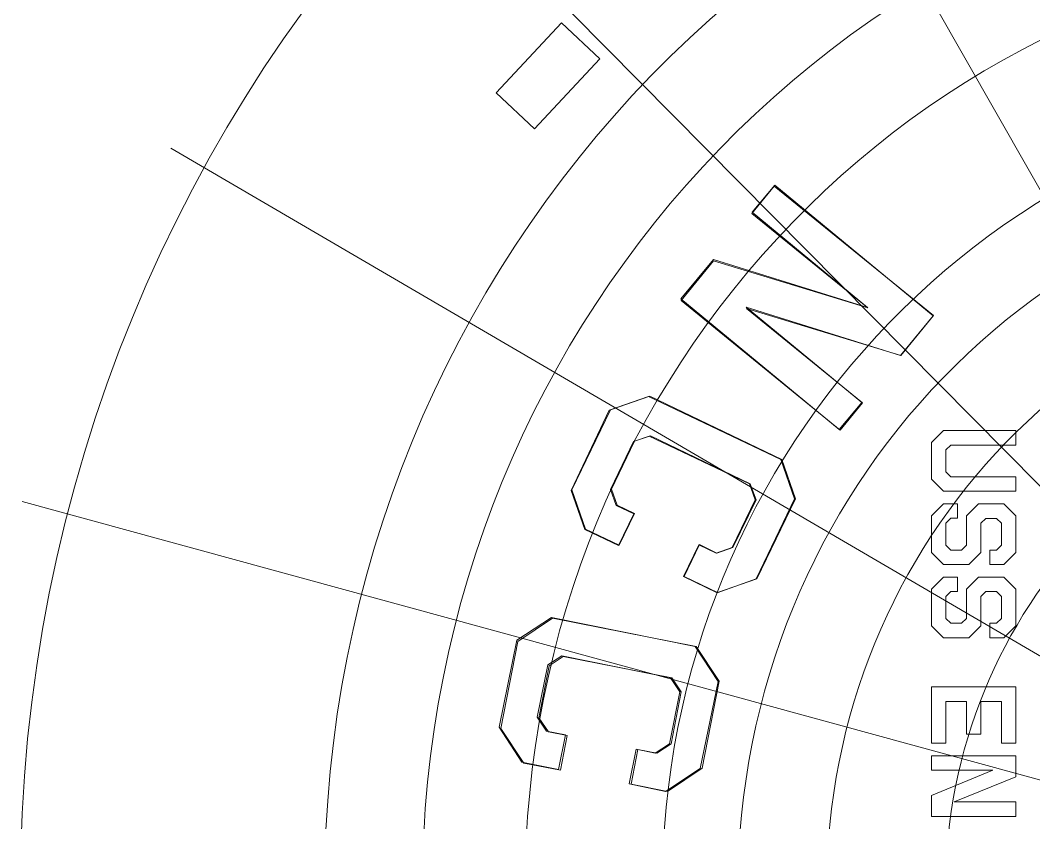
# Model space of a CAD drawing. Header units: millimetres. Extents: x -150 to 147, y -95 to 100.
# Drawn here: x -146.05 to -102.7, y 38.36 to 72.7 of the extents above; entities that cross this region are included whole.
import ezdxf

# ---------------------------------------------------------------- set-up
doc = ezdxf.new("R2010")
doc.units = ezdxf.units.MM
doc.header["$MEASUREMENT"] = 0
for name, color, linetype in [('cut', 7, 'Continuous'), ('cut light', 7, 'Continuous'), ('engrave', 7, 'Continuous')]:
    doc.layers.add(name, color=color, linetype=linetype)

msp = doc.modelspace()

# ---------------------------------------------------------------- linework, layer by layer
at = {"layer": 'cut', "lineweight": 0}
for major_axis, ratio in [((0, 44.8255), 0.9704298), ((0, 30.9619), 0.9689328)]:
    msp.add_ellipse((-85.3498, 35.5221), major_axis=major_axis, ratio=ratio, dxfattribs=at)
msp.add_open_spline([(-85.0188, 98.3721), (-56.4983, 98.3721), (-32.5493, 78.2244), (-25.8546, 50.9966), (-25.8546, 50.9966), (-25.8546, 50.9966), (-25.8546, 51.0068), (-25.8546, 51.0068), (-25.8546, 51.0068), (-25.8546, 51.0068), (-21.6503, 48.5068), (-21.6503, 48.5068), (-21.6503, 48.5068), (-21.6503, 48.5068), (-21.6503, 22.4442), (-21.6503, 22.4442), (-21.6503, 22.4442), (-21.6503, 22.4442), (-25.8776, 19.9442), (-25.8776, 19.9442), (-25.8776, 19.9442), (-25.8776, 19.9442), (-25.8776, 19.9502), (-25.8776, 19.9502), (-25.8776, 19.9502), (-32.6051, -7.2285), (-56.532, -27.3281), (-85.0188, -27.3281), (-85.0188, -27.3281), (-118.7251, -27.3281), (-146.0494, 0.8109), (-146.0494, 35.5219), (-146.0494, 35.5219), (-146.0494, 70.2331), (-118.7251, 98.3721), (-85.0188, 98.3721)], degree=3, knots=[0, 0, 0, 0, 0.1, 0.1, 0.1, 0.1, 0.2, 0.2, 0.2, 0.2, 0.3, 0.3, 0.3, 0.3, 0.4, 0.4, 0.4, 0.4, 0.5, 0.5, 0.5, 0.5, 0.6, 0.6, 0.6, 0.6, 0.7, 0.7, 0.7, 0.7, 0.8, 0.8, 0.8, 0.8, 1, 1, 1, 1], dxfattribs=at)
at = {"layer": 'cut light', "color": 5, "lineweight": 0}
for points in [[(-85.3497, 35.522), (-85.3497, 35.522), (-116.4882, 90.1172), (-116.4882, 90.1172)], [(-85.3497, 35.522), (-85.3497, 35.522), (-129.5575, 80.1977), (-129.5575, 80.1977)], [(-85.3497, 35.522), (-85.3497, 35.522), (-139.6141, 67.2336), (-139.6141, 67.2336)], [(-85.3497, 35.522), (-85.3497, 35.522), (-145.9727, 52.1084), (-145.9727, 52.1084)]]:
    msp.add_open_spline(points, degree=3, dxfattribs=at)
for points, knots in [([(-85.3498, -13.6948), (-59.0127, -13.6948), (-37.6621, 8.3403), (-37.6621, 35.522), (-37.6621, 35.522), (-37.6621, 62.7038), (-59.0127, 84.7388), (-85.3498, 84.7388), (-85.3498, 84.7388), (-111.687, 84.7388), (-133.0375, 62.7038), (-133.0375, 35.522), (-133.0375, 35.522), (-133.0375, 8.3403), (-111.687, -13.6948), (-85.3498, -13.6948)], [0, 0, 0, 0, 0.2, 0.2, 0.2, 0.2, 0.4, 0.4, 0.4, 0.4, 0.6, 0.6, 0.6, 0.6, 1, 1, 1, 1]), ([(-85.3498, -4.8429), (-63.7495, -4.8429), (-46.239, 13.2291), (-46.239, 35.522), (-46.239, 35.522), (-46.239, 57.815), (-63.7495, 75.8869), (-85.3498, 75.8869), (-85.3498, 75.8869), (-106.9501, 75.8869), (-124.4606, 57.815), (-124.4606, 35.522), (-124.4606, 35.522), (-124.4606, 13.2291), (-106.9501, -4.8429), (-85.3498, -4.8429)], [0, 0, 0, 0, 0.2, 0.2, 0.2, 0.2, 0.4, 0.4, 0.4, 0.4, 0.6, 0.6, 0.6, 0.6, 1, 1, 1, 1]), ([(-122.8956, 72.5896), (-122.8956, 72.5896), (-125.6988, 69.5962), (-125.6988, 69.5962), (-125.6988, 69.5962), (-125.6988, 69.5962), (-124.0572, 68.059), (-124.0572, 68.059), (-124.0572, 68.059), (-124.0572, 68.059), (-121.254, 71.0524), (-121.254, 71.0524), (-121.254, 71.0524), (-121.254, 71.0524), (-122.8956, 72.5896), (-122.8956, 72.5896)], [0, 0, 0, 0, 0.2, 0.2, 0.2, 0.2, 0.4, 0.4, 0.4, 0.4, 0.6, 0.6, 0.6, 0.6, 1, 1, 1, 1]), ([(-85.3498, 1.2118), (-66.9895, 1.2118), (-52.1056, 16.573), (-52.1056, 35.522), (-52.1056, 35.522), (-52.1056, 54.471), (-66.9895, 69.8322), (-85.3498, 69.8322), (-85.3498, 69.8322), (-103.7101, 69.8322), (-118.594, 54.471), (-118.594, 35.522), (-118.594, 35.522), (-118.594, 16.573), (-103.7101, 1.2118), (-85.3498, 1.2118)], [0, 0, 0, 0, 0.2, 0.2, 0.2, 0.2, 0.4, 0.4, 0.4, 0.4, 0.6, 0.6, 0.6, 0.6, 1, 1, 1, 1]), ([(-113.8003, 65.6048), (-113.8003, 65.6048), (-106.9888, 60.0644), (-106.9888, 60.0644), (-106.9888, 60.0644), (-106.9888, 60.0644), (-108.3818, 58.3534), (-108.3818, 58.3534), (-108.3818, 58.3534), (-108.3818, 58.3534), (-114.9899, 60.3771), (-114.9899, 60.3771), (-114.9899, 60.3771), (-114.9899, 60.3771), (-110.0222, 56.3365), (-110.0222, 56.3365), (-110.0222, 56.3365), (-110.0222, 56.3365), (-110.9739, 55.165), (-110.9739, 55.165), (-110.9739, 55.165), (-110.9739, 55.165), (-117.7854, 60.7055), (-117.7854, 60.7055), (-117.7854, 60.7055), (-117.7854, 60.7055), (-116.4003, 62.4064), (-116.4003, 62.4064), (-116.4003, 62.4064), (-116.4003, 62.4064), (-109.7943, 60.4006), (-109.7943, 60.4006), (-109.7943, 60.4006), (-109.7943, 60.4006), (-114.7541, 64.4332), (-114.7541, 64.4332), (-114.7541, 64.4332), (-114.7541, 64.4332), (-113.8003, 65.6048), (-113.8003, 65.6048)], [0, 0, 0, 0, 0.0909091, 0.0909091, 0.0909091, 0.0909091, 0.1818182, 0.1818182, 0.1818182, 0.1818182, 0.2727273, 0.2727273, 0.2727273, 0.2727273, 0.3636364, 0.3636364, 0.3636364, 0.3636364, 0.4545455, 0.4545455, 0.4545455, 0.4545455, 0.5454545, 0.5454545, 0.5454545, 0.5454545, 0.6363636, 0.6363636, 0.6363636, 0.6363636, 0.7272727, 0.7272727, 0.7272727, 0.7272727, 0.8181818, 0.8181818, 0.8181818, 0.8181818, 1, 1, 1, 1]), ([(-85.3498, 8.4776), (-70.8776, 8.4776), (-59.1456, 20.5857), (-59.1456, 35.522), (-59.1456, 35.522), (-59.1456, 50.4583), (-70.8776, 62.5664), (-85.3498, 62.5664), (-85.3498, 62.5664), (-99.822, 62.5664), (-111.554, 50.4583), (-111.554, 35.522), (-111.554, 35.522), (-111.554, 20.5857), (-99.822, 8.4776), (-85.3498, 8.4776)], [0, 0, 0, 0, 0.2, 0.2, 0.2, 0.2, 0.4, 0.4, 0.4, 0.4, 0.6, 0.6, 0.6, 0.6, 1, 1, 1, 1]), ([(-85.3498, 13.725), (-73.6856, 13.725), (-64.2299, 23.4839), (-64.2299, 35.522), (-64.2299, 35.522), (-64.2299, 47.5602), (-73.6856, 57.319), (-85.3498, 57.319), (-85.3498, 57.319), (-97.0139, 57.319), (-106.4696, 47.5602), (-106.4696, 35.522), (-106.4696, 35.522), (-106.4696, 23.4839), (-97.0139, 13.725), (-85.3498, 13.725)], [0, 0, 0, 0, 0.2, 0.2, 0.2, 0.2, 0.4, 0.4, 0.4, 0.4, 0.6, 0.6, 0.6, 0.6, 1, 1, 1, 1]), ([(-119.1758, 56.6081), (-119.1758, 56.6081), (-120.8542, 56.0142), (-120.8542, 56.0142), (-120.8542, 56.0142), (-120.8542, 56.0142), (-122.4908, 52.5858), (-122.4908, 52.5858), (-122.4908, 52.5858), (-122.4908, 52.5858), (-121.897, 50.9075), (-121.897, 50.9075), (-121.897, 50.9075), (-121.897, 50.9075), (-120.4603, 50.2227), (-120.4603, 50.2227), (-120.4603, 50.2227), (-120.4603, 50.2227), (-119.8092, 51.5853), (-119.8092, 51.5853), (-119.8092, 51.5853), (-119.8092, 51.5853), (-120.5546, 51.9415), (-120.5546, 51.9415), (-120.5546, 51.9415), (-120.5546, 51.9415), (-120.7997, 52.622), (-120.7997, 52.622), (-120.7997, 52.622), (-120.7997, 52.622), (-119.8182, 54.6778), (-119.8182, 54.6778), (-119.8182, 54.6778), (-119.8182, 54.6778), (-119.1416, 54.913), (-119.1416, 54.913), (-119.1416, 54.913), (-119.1416, 54.913), (-114.8617, 52.8686), (-114.8617, 52.8686), (-114.8617, 52.8686), (-114.8617, 52.8686), (-114.6165, 52.1882), (-114.6165, 52.1882), (-114.6165, 52.1882), (-114.6165, 52.1882), (-115.5961, 50.1383), (-115.5961, 50.1383), (-115.5961, 50.1383), (-115.5961, 50.1383), (-116.2806, 49.8991), (-116.2806, 49.8991), (-116.2806, 49.8991), (-116.2806, 49.8991), (-117.03, 50.2573), (-117.03, 50.2573), (-117.03, 50.2573), (-117.03, 50.2573), (-117.6811, 48.8948), (-117.6811, 48.8948), (-117.6811, 48.8948), (-117.6811, 48.8948), (-116.2444, 48.208), (-116.2444, 48.208), (-116.2444, 48.208), (-116.2444, 48.208), (-114.5661, 48.802), (-114.5661, 48.802), (-114.5661, 48.802), (-114.5661, 48.802), (-112.9274, 52.2303), (-112.9274, 52.2303), (-112.9274, 52.2303), (-112.9274, 52.2303), (-113.5214, 53.9087), (-113.5214, 53.9087), (-113.5214, 53.9087), (-113.5214, 53.9087), (-119.1758, 56.6081), (-119.1758, 56.6081)], [0, 0, 0, 0, 0.047619, 0.047619, 0.047619, 0.047619, 0.0952381, 0.0952381, 0.0952381, 0.0952381, 0.1428571, 0.1428571, 0.1428571, 0.1428571, 0.1904762, 0.1904762, 0.1904762, 0.1904762, 0.2380952, 0.2380952, 0.2380952, 0.2380952, 0.2857143, 0.2857143, 0.2857143, 0.2857143, 0.3333333, 0.3333333, 0.3333333, 0.3333333, 0.3809524, 0.3809524, 0.3809524, 0.3809524, 0.4285714, 0.4285714, 0.4285714, 0.4285714, 0.4761905, 0.4761905, 0.4761905, 0.4761905, 0.5238095, 0.5238095, 0.5238095, 0.5238095, 0.5714286, 0.5714286, 0.5714286, 0.5714286, 0.6190476, 0.6190476, 0.6190476, 0.6190476, 0.6666667, 0.6666667, 0.6666667, 0.6666667, 0.7142857, 0.7142857, 0.7142857, 0.7142857, 0.7619048, 0.7619048, 0.7619048, 0.7619048, 0.8095238, 0.8095238, 0.8095238, 0.8095238, 0.8571429, 0.8571429, 0.8571429, 0.8571429, 0.9047619, 0.9047619, 0.9047619, 0.9047619, 1, 1, 1, 1]), ([(-106.5578, 55.1505), (-106.5578, 55.1505), (-107.0764, 54.6319), (-107.0764, 54.6319), (-107.0764, 54.6319), (-107.0764, 54.6319), (-107.0764, 53.0671), (-107.0764, 53.0671), (-107.0764, 53.0671), (-107.0764, 53.0671), (-106.5578, 52.5486), (-106.5578, 52.5486), (-106.5578, 52.5486), (-106.5578, 52.5486), (-103.4587, 52.5486), (-103.4587, 52.5486), (-103.4587, 52.5486), (-103.4587, 52.5486), (-103.4587, 53.1708), (-103.4587, 53.1708), (-103.4587, 53.1708), (-103.4587, 53.1708), (-106.2417, 53.1684), (-106.2417, 53.1684), (-106.2417, 53.1684), (-106.2417, 53.1684), (-106.4541, 53.3799), (-106.4541, 53.3799), (-106.4541, 53.3799), (-106.4541, 53.3799), (-106.4541, 54.3183), (-106.4541, 54.3183), (-106.4541, 54.3183), (-106.4541, 54.3183), (-106.2442, 54.5257), (-106.2442, 54.5257), (-106.2442, 54.5257), (-106.2442, 54.5257), (-103.4587, 54.5257), (-103.4587, 54.5257), (-103.4587, 54.5257), (-103.4587, 54.5257), (-103.4587, 55.1505), (-103.4587, 55.1505), (-103.4587, 55.1505), (-103.4587, 55.1505), (-106.5578, 55.1505), (-106.5578, 55.1505)], [0, 0, 0, 0, 0.0769231, 0.0769231, 0.0769231, 0.0769231, 0.1538462, 0.1538462, 0.1538462, 0.1538462, 0.2307692, 0.2307692, 0.2307692, 0.2307692, 0.3076923, 0.3076923, 0.3076923, 0.3076923, 0.3846154, 0.3846154, 0.3846154, 0.3846154, 0.4615385, 0.4615385, 0.4615385, 0.4615385, 0.5384615, 0.5384615, 0.5384615, 0.5384615, 0.6153846, 0.6153846, 0.6153846, 0.6153846, 0.6923077, 0.6923077, 0.6923077, 0.6923077, 0.7692308, 0.7692308, 0.7692308, 0.7692308, 0.8461538, 0.8461538, 0.8461538, 0.8461538, 1, 1, 1, 1]), ([(-106.5578, 52.0152), (-106.5578, 52.0152), (-107.0764, 51.4966), (-107.0764, 51.4966), (-107.0764, 51.4966), (-107.0764, 51.4966), (-107.0764, 49.9318), (-107.0764, 49.9318), (-107.0764, 49.9318), (-107.0764, 49.9318), (-106.5578, 49.4133), (-106.5578, 49.4133), (-106.5578, 49.4133), (-106.5578, 49.4133), (-105.4754, 49.4133), (-105.4754, 49.4133), (-105.4754, 49.4133), (-105.4754, 49.4133), (-104.9568, 49.9318), (-104.9568, 49.9318), (-104.9568, 49.9318), (-104.9568, 49.9318), (-104.9568, 51.183), (-104.9568, 51.183), (-104.9568, 51.183), (-104.9568, 51.183), (-104.7469, 51.3904), (-104.7469, 51.3904), (-104.7469, 51.3904), (-104.7469, 51.3904), (-104.2909, 51.3904), (-104.2909, 51.3904), (-104.2909, 51.3904), (-104.2909, 51.3904), (-104.0785, 51.1805), (-104.0785, 51.1805), (-104.0785, 51.1805), (-104.0785, 51.1805), (-104.0785, 50.2446), (-104.0785, 50.2446), (-104.0785, 50.2446), (-104.0785, 50.2446), (-104.2909, 50.0355), (-104.2909, 50.0355), (-104.2909, 50.0355), (-104.2909, 50.0355), (-104.5807, 50.0355), (-104.5807, 50.0355), (-104.5807, 50.0355), (-104.5807, 50.0355), (-104.5807, 49.4133), (-104.5807, 49.4133), (-104.5807, 49.4133), (-104.5807, 49.4133), (-103.9773, 49.4133), (-103.9773, 49.4133), (-103.9773, 49.4133), (-103.9773, 49.4133), (-103.4587, 49.9318), (-103.4587, 49.9318), (-103.4587, 49.9318), (-103.4587, 49.9318), (-103.4587, 51.4966), (-103.4587, 51.4966), (-103.4587, 51.4966), (-103.4587, 51.4966), (-103.9773, 52.0152), (-103.9773, 52.0152), (-103.9773, 52.0152), (-103.9773, 52.0152), (-105.0605, 52.0152), (-105.0605, 52.0152), (-105.0605, 52.0152), (-105.0605, 52.0152), (-105.5791, 51.4966), (-105.5791, 51.4966), (-105.5791, 51.4966), (-105.5791, 51.4966), (-105.5791, 50.2422), (-105.5791, 50.2422), (-105.5791, 50.2422), (-105.5791, 50.2422), (-105.7907, 50.0331), (-105.7907, 50.0331), (-105.7907, 50.0331), (-105.7907, 50.0331), (-106.2417, 50.0331), (-106.2417, 50.0331), (-106.2417, 50.0331), (-106.2417, 50.0331), (-106.4541, 50.2446), (-106.4541, 50.2446), (-106.4541, 50.2446), (-106.4541, 50.2446), (-106.4541, 51.183), (-106.4541, 51.183), (-106.4541, 51.183), (-106.4541, 51.183), (-106.2442, 51.3929), (-106.2442, 51.3929), (-106.2442, 51.3929), (-106.2442, 51.3929), (-105.9553, 51.3929), (-105.9553, 51.3929), (-105.9553, 51.3929), (-105.9553, 51.3929), (-105.9553, 52.0152), (-105.9553, 52.0152), (-105.9553, 52.0152), (-105.9553, 52.0152), (-106.5578, 52.0152), (-106.5578, 52.0152)], [0, 0, 0, 0, 0.0344828, 0.0344828, 0.0344828, 0.0344828, 0.0689655, 0.0689655, 0.0689655, 0.0689655, 0.1034483, 0.1034483, 0.1034483, 0.1034483, 0.137931, 0.137931, 0.137931, 0.137931, 0.1724138, 0.1724138, 0.1724138, 0.1724138, 0.2068966, 0.2068966, 0.2068966, 0.2068966, 0.2413793, 0.2413793, 0.2413793, 0.2413793, 0.2758621, 0.2758621, 0.2758621, 0.2758621, 0.3103448, 0.3103448, 0.3103448, 0.3103448, 0.3448276, 0.3448276, 0.3448276, 0.3448276, 0.3793103, 0.3793103, 0.3793103, 0.3793103, 0.4137931, 0.4137931, 0.4137931, 0.4137931, 0.4482759, 0.4482759, 0.4482759, 0.4482759, 0.4827586, 0.4827586, 0.4827586, 0.4827586, 0.5172414, 0.5172414, 0.5172414, 0.5172414, 0.5517241, 0.5517241, 0.5517241, 0.5517241, 0.5862069, 0.5862069, 0.5862069, 0.5862069, 0.6206897, 0.6206897, 0.6206897, 0.6206897, 0.6551724, 0.6551724, 0.6551724, 0.6551724, 0.6896552, 0.6896552, 0.6896552, 0.6896552, 0.7241379, 0.7241379, 0.7241379, 0.7241379, 0.7586207, 0.7586207, 0.7586207, 0.7586207, 0.7931034, 0.7931034, 0.7931034, 0.7931034, 0.8275862, 0.8275862, 0.8275862, 0.8275862, 0.862069, 0.862069, 0.862069, 0.862069, 0.8965517, 0.8965517, 0.8965517, 0.8965517, 0.9310345, 0.9310345, 0.9310345, 0.9310345, 1, 1, 1, 1]), ([(-106.5578, 48.8799), (-106.5578, 48.8799), (-107.0764, 48.3613), (-107.0764, 48.3613), (-107.0764, 48.3613), (-107.0764, 48.3613), (-107.0764, 46.7965), (-107.0764, 46.7965), (-107.0764, 46.7965), (-107.0764, 46.7965), (-106.5578, 46.278), (-106.5578, 46.278), (-106.5578, 46.278), (-106.5578, 46.278), (-105.4754, 46.278), (-105.4754, 46.278), (-105.4754, 46.278), (-105.4754, 46.278), (-104.9568, 46.7965), (-104.9568, 46.7965), (-104.9568, 46.7965), (-104.9568, 46.7965), (-104.9568, 48.0477), (-104.9568, 48.0477), (-104.9568, 48.0477), (-104.9568, 48.0477), (-104.7469, 48.2551), (-104.7469, 48.2551), (-104.7469, 48.2551), (-104.7469, 48.2551), (-104.2909, 48.2551), (-104.2909, 48.2551), (-104.2909, 48.2551), (-104.2909, 48.2551), (-104.0785, 48.0452), (-104.0785, 48.0452), (-104.0785, 48.0452), (-104.0785, 48.0452), (-104.0785, 47.1093), (-104.0785, 47.1093), (-104.0785, 47.1093), (-104.0785, 47.1093), (-104.2909, 46.9002), (-104.2909, 46.9002), (-104.2909, 46.9002), (-104.2909, 46.9002), (-104.5807, 46.9002), (-104.5807, 46.9002), (-104.5807, 46.9002), (-104.5807, 46.9002), (-104.5807, 46.278), (-104.5807, 46.278), (-104.5807, 46.278), (-104.5807, 46.278), (-103.9773, 46.278), (-103.9773, 46.278), (-103.9773, 46.278), (-103.9773, 46.278), (-103.4587, 46.7965), (-103.4587, 46.7965), (-103.4587, 46.7965), (-103.4587, 46.7965), (-103.4587, 48.3613), (-103.4587, 48.3613), (-103.4587, 48.3613), (-103.4587, 48.3613), (-103.9773, 48.8799), (-103.9773, 48.8799), (-103.9773, 48.8799), (-103.9773, 48.8799), (-105.0605, 48.8799), (-105.0605, 48.8799), (-105.0605, 48.8799), (-105.0605, 48.8799), (-105.5791, 48.3613), (-105.5791, 48.3613), (-105.5791, 48.3613), (-105.5791, 48.3613), (-105.5791, 47.1069), (-105.5791, 47.1069), (-105.5791, 47.1069), (-105.5791, 47.1069), (-105.7907, 46.8978), (-105.7907, 46.8978), (-105.7907, 46.8978), (-105.7907, 46.8978), (-106.2417, 46.8978), (-106.2417, 46.8978), (-106.2417, 46.8978), (-106.2417, 46.8978), (-106.4541, 47.1093), (-106.4541, 47.1093), (-106.4541, 47.1093), (-106.4541, 47.1093), (-106.4541, 48.0477), (-106.4541, 48.0477), (-106.4541, 48.0477), (-106.4541, 48.0477), (-106.2442, 48.2576), (-106.2442, 48.2576), (-106.2442, 48.2576), (-106.2442, 48.2576), (-105.9553, 48.2576), (-105.9553, 48.2576), (-105.9553, 48.2576), (-105.9553, 48.2576), (-105.9553, 48.8799), (-105.9553, 48.8799), (-105.9553, 48.8799), (-105.9553, 48.8799), (-106.5578, 48.8799), (-106.5578, 48.8799)], [0, 0, 0, 0, 0.0344828, 0.0344828, 0.0344828, 0.0344828, 0.0689655, 0.0689655, 0.0689655, 0.0689655, 0.1034483, 0.1034483, 0.1034483, 0.1034483, 0.137931, 0.137931, 0.137931, 0.137931, 0.1724138, 0.1724138, 0.1724138, 0.1724138, 0.2068966, 0.2068966, 0.2068966, 0.2068966, 0.2413793, 0.2413793, 0.2413793, 0.2413793, 0.2758621, 0.2758621, 0.2758621, 0.2758621, 0.3103448, 0.3103448, 0.3103448, 0.3103448, 0.3448276, 0.3448276, 0.3448276, 0.3448276, 0.3793103, 0.3793103, 0.3793103, 0.3793103, 0.4137931, 0.4137931, 0.4137931, 0.4137931, 0.4482759, 0.4482759, 0.4482759, 0.4482759, 0.4827586, 0.4827586, 0.4827586, 0.4827586, 0.5172414, 0.5172414, 0.5172414, 0.5172414, 0.5517241, 0.5517241, 0.5517241, 0.5517241, 0.5862069, 0.5862069, 0.5862069, 0.5862069, 0.6206897, 0.6206897, 0.6206897, 0.6206897, 0.6551724, 0.6551724, 0.6551724, 0.6551724, 0.6896552, 0.6896552, 0.6896552, 0.6896552, 0.7241379, 0.7241379, 0.7241379, 0.7241379, 0.7586207, 0.7586207, 0.7586207, 0.7586207, 0.7931034, 0.7931034, 0.7931034, 0.7931034, 0.8275862, 0.8275862, 0.8275862, 0.8275862, 0.862069, 0.862069, 0.862069, 0.862069, 0.8965517, 0.8965517, 0.8965517, 0.8965517, 0.9310345, 0.9310345, 0.9310345, 0.9310345, 1, 1, 1, 1]), ([(-123.2857, 47.1145), (-123.2857, 47.1145), (-124.7631, 46.1229), (-124.7631, 46.1229), (-124.7631, 46.1229), (-124.7631, 46.1229), (-125.4966, 42.3966), (-125.4966, 42.3966), (-125.4966, 42.3966), (-125.4966, 42.3966), (-124.505, 40.9172), (-124.505, 40.9172), (-124.505, 40.9172), (-124.505, 40.9172), (-122.9432, 40.6101), (-122.9432, 40.6101), (-122.9432, 40.6101), (-122.9432, 40.6101), (-122.6514, 42.0918), (-122.6514, 42.0918), (-122.6514, 42.0918), (-122.6514, 42.0918), (-123.4603, 42.2511), (-123.4603, 42.2511), (-123.4603, 42.2511), (-123.4603, 42.2511), (-123.8689, 42.8496), (-123.8689, 42.8496), (-123.8689, 42.8496), (-123.8689, 42.8496), (-123.4293, 45.0842), (-123.4293, 45.0842), (-123.4293, 45.0842), (-123.4293, 45.0842), (-122.8307, 45.4809), (-122.8307, 45.4809), (-122.8307, 45.4809), (-122.8307, 45.4809), (-118.1793, 44.5649), (-118.1793, 44.5649), (-118.1793, 44.5649), (-118.1793, 44.5649), (-117.7726, 43.9645), (-117.7726, 43.9645), (-117.7726, 43.9645), (-117.7726, 43.9645), (-118.2105, 41.7359), (-118.2105, 41.7359), (-118.2105, 41.7359), (-118.2105, 41.7359), (-118.8149, 41.3371), (-118.8149, 41.3371), (-118.8149, 41.3371), (-118.8149, 41.3371), (-119.6299, 41.4965), (-119.6299, 41.4965), (-119.6299, 41.4965), (-119.6299, 41.4965), (-119.9217, 40.0148), (-119.9217, 40.0148), (-119.9217, 40.0148), (-119.9217, 40.0148), (-118.3599, 39.7075), (-118.3599, 39.7075), (-118.3599, 39.7075), (-118.3599, 39.7075), (-116.8826, 40.6991), (-116.8826, 40.6991), (-116.8826, 40.6991), (-116.8826, 40.6991), (-116.1491, 44.4274), (-116.1491, 44.4274), (-116.1491, 44.4274), (-116.1491, 44.4274), (-117.1406, 45.9047), (-117.1406, 45.9047), (-117.1406, 45.9047), (-117.1406, 45.9047), (-123.2857, 47.1145), (-123.2857, 47.1145)], [0, 0, 0, 0, 0.047619, 0.047619, 0.047619, 0.047619, 0.0952381, 0.0952381, 0.0952381, 0.0952381, 0.1428571, 0.1428571, 0.1428571, 0.1428571, 0.1904762, 0.1904762, 0.1904762, 0.1904762, 0.2380952, 0.2380952, 0.2380952, 0.2380952, 0.2857143, 0.2857143, 0.2857143, 0.2857143, 0.3333333, 0.3333333, 0.3333333, 0.3333333, 0.3809524, 0.3809524, 0.3809524, 0.3809524, 0.4285714, 0.4285714, 0.4285714, 0.4285714, 0.4761905, 0.4761905, 0.4761905, 0.4761905, 0.5238095, 0.5238095, 0.5238095, 0.5238095, 0.5714286, 0.5714286, 0.5714286, 0.5714286, 0.6190476, 0.6190476, 0.6190476, 0.6190476, 0.6666667, 0.6666667, 0.6666667, 0.6666667, 0.7142857, 0.7142857, 0.7142857, 0.7142857, 0.7619048, 0.7619048, 0.7619048, 0.7619048, 0.8095238, 0.8095238, 0.8095238, 0.8095238, 0.8571429, 0.8571429, 0.8571429, 0.8571429, 0.9047619, 0.9047619, 0.9047619, 0.9047619, 1, 1, 1, 1]), ([(-103.4587, 44.1774), (-103.4587, 44.1774), (-103.4587, 41.7681), (-103.4587, 41.7681), (-103.4587, 41.7681), (-103.4587, 41.7681), (-104.081, 41.7681), (-104.081, 41.7681), (-104.081, 41.7681), (-104.081, 41.7681), (-104.081, 43.5551), (-104.081, 43.5551), (-104.081, 43.5551), (-104.081, 43.5551), (-104.9568, 43.5551), (-104.9568, 43.5551), (-104.9568, 43.5551), (-104.9568, 43.5551), (-104.9568, 42.1615), (-104.9568, 42.1615), (-104.9568, 42.1615), (-104.9568, 42.1615), (-105.5791, 42.1615), (-105.5791, 42.1615), (-105.5791, 42.1615), (-105.5791, 42.1615), (-105.5791, 43.5551), (-105.5791, 43.5551), (-105.5791, 43.5551), (-105.5791, 43.5551), (-106.4541, 43.5551), (-106.4541, 43.5551), (-106.4541, 43.5551), (-106.4541, 43.5551), (-106.4541, 41.7681), (-106.4541, 41.7681), (-106.4541, 41.7681), (-106.4541, 41.7681), (-107.0764, 41.7681), (-107.0764, 41.7681), (-107.0764, 41.7681), (-107.0764, 41.7681), (-107.0764, 44.1774), (-107.0764, 44.1774), (-107.0764, 44.1774), (-107.0764, 44.1774), (-103.4587, 44.1774), (-103.4587, 44.1774)], [0, 0, 0, 0, 0.0769231, 0.0769231, 0.0769231, 0.0769231, 0.1538462, 0.1538462, 0.1538462, 0.1538462, 0.2307692, 0.2307692, 0.2307692, 0.2307692, 0.3076923, 0.3076923, 0.3076923, 0.3076923, 0.3846154, 0.3846154, 0.3846154, 0.3846154, 0.4615385, 0.4615385, 0.4615385, 0.4615385, 0.5384615, 0.5384615, 0.5384615, 0.5384615, 0.6153846, 0.6153846, 0.6153846, 0.6153846, 0.6923077, 0.6923077, 0.6923077, 0.6923077, 0.7692308, 0.7692308, 0.7692308, 0.7692308, 0.8461538, 0.8461538, 0.8461538, 0.8461538, 1, 1, 1, 1]), ([(-107.0764, 41.2331), (-107.0764, 41.2331), (-103.4587, 41.2331), (-103.4587, 41.2331), (-103.4587, 41.2331), (-103.4587, 41.2331), (-103.4587, 40.3235), (-103.4587, 40.3235), (-103.4587, 40.3235), (-103.4587, 40.3235), (-106.0969, 39.2534), (-106.0969, 39.2534), (-106.0969, 39.2534), (-106.0969, 39.2534), (-103.4587, 39.2534), (-103.4587, 39.2534), (-103.4587, 39.2534), (-103.4587, 39.2534), (-103.4587, 38.6312), (-103.4587, 38.6312), (-103.4587, 38.6312), (-103.4587, 38.6312), (-107.0764, 38.6312), (-107.0764, 38.6312), (-107.0764, 38.6312), (-107.0764, 38.6312), (-107.0764, 39.535), (-107.0764, 39.535), (-107.0764, 39.535), (-107.0764, 39.535), (-104.4432, 40.6108), (-104.4432, 40.6108), (-104.4432, 40.6108), (-104.4432, 40.6108), (-107.0764, 40.6108), (-107.0764, 40.6108), (-107.0764, 40.6108), (-107.0764, 40.6108), (-107.0764, 41.2331), (-107.0764, 41.2331)], [0, 0, 0, 0, 0.0909091, 0.0909091, 0.0909091, 0.0909091, 0.1818182, 0.1818182, 0.1818182, 0.1818182, 0.2727273, 0.2727273, 0.2727273, 0.2727273, 0.3636364, 0.3636364, 0.3636364, 0.3636364, 0.4545455, 0.4545455, 0.4545455, 0.4545455, 0.5454545, 0.5454545, 0.5454545, 0.5454545, 0.6363636, 0.6363636, 0.6363636, 0.6363636, 0.7272727, 0.7272727, 0.7272727, 0.7272727, 0.8181818, 0.8181818, 0.8181818, 0.8181818, 1, 1, 1, 1])]:
    msp.add_open_spline(points, degree=3, knots=knots, dxfattribs=at)
at = {"layer": 'engrave', "color": 1, "lineweight": 0}
for points, knots in [([(-113.7752, 65.6515), (-113.7752, 65.6515), (-106.9977, 60.0607), (-106.9977, 60.0607), (-106.9977, 60.0607), (-106.9977, 60.0607), (-108.4034, 58.3567), (-108.4034, 58.3567), (-108.4034, 58.3567), (-108.4034, 58.3567), (-114.9995, 60.4289), (-114.9995, 60.4289), (-114.9995, 60.4289), (-114.9995, 60.4289), (-110.0571, 56.3519), (-110.0571, 56.3519), (-110.0571, 56.3519), (-110.0571, 56.3519), (-111.0187, 55.1862), (-111.0187, 55.1862), (-111.0187, 55.1862), (-111.0187, 55.1862), (-117.7962, 60.777), (-117.7962, 60.777), (-117.7962, 60.777), (-117.7962, 60.777), (-116.3995, 62.4701), (-116.3995, 62.4701), (-116.3995, 62.4701), (-116.3995, 62.4701), (-109.8038, 60.4163), (-109.8038, 60.4163), (-109.8038, 60.4163), (-109.8038, 60.4163), (-114.7369, 64.4857), (-114.7369, 64.4857), (-114.7369, 64.4857), (-114.7369, 64.4857), (-113.7752, 65.6515), (-113.7752, 65.6515)], [0, 0, 0, 0, 0.0909091, 0.0909091, 0.0909091, 0.0909091, 0.1818182, 0.1818182, 0.1818182, 0.1818182, 0.2727273, 0.2727273, 0.2727273, 0.2727273, 0.3636364, 0.3636364, 0.3636364, 0.3636364, 0.4545455, 0.4545455, 0.4545455, 0.4545455, 0.5454545, 0.5454545, 0.5454545, 0.5454545, 0.6363636, 0.6363636, 0.6363636, 0.6363636, 0.7272727, 0.7272727, 0.7272727, 0.7272727, 0.8181818, 0.8181818, 0.8181818, 0.8181818, 1, 1, 1, 1]), ([(-119.1217, 56.6248), (-119.1217, 56.6248), (-120.8029, 56.0368), (-120.8029, 56.0368), (-120.8029, 56.0368), (-120.8029, 56.0368), (-122.4522, 52.6132), (-122.4522, 52.6132), (-122.4522, 52.6132), (-122.4522, 52.6132), (-121.8642, 50.932), (-121.8642, 50.932), (-121.8642, 50.932), (-121.8642, 50.932), (-120.4288, 50.2404), (-120.4288, 50.2404), (-120.4288, 50.2404), (-120.4288, 50.2404), (-119.7729, 51.6019), (-119.7729, 51.6019), (-119.7729, 51.6019), (-119.7729, 51.6019), (-120.5167, 51.9602), (-120.5167, 51.9602), (-120.5167, 51.9602), (-120.5167, 51.9602), (-120.761, 52.6416), (-120.761, 52.6416), (-120.761, 52.6416), (-120.761, 52.6416), (-119.7719, 54.6946), (-119.7719, 54.6946), (-119.7719, 54.6946), (-119.7719, 54.6946), (-119.094, 54.9273), (-119.094, 54.9273), (-119.094, 54.9273), (-119.094, 54.9273), (-114.8204, 52.8684), (-114.8204, 52.8684), (-114.8204, 52.8684), (-114.8204, 52.8684), (-114.5769, 52.1853), (-114.5769, 52.1853), (-114.5769, 52.1853), (-114.5769, 52.1853), (-115.5634, 50.1376), (-115.5634, 50.1376), (-115.5634, 50.1376), (-115.5634, 50.1376), (-116.2485, 49.904), (-116.2485, 49.904), (-116.2485, 49.904), (-116.2485, 49.904), (-116.9977, 50.2649), (-116.9977, 50.2649), (-116.9977, 50.2649), (-116.9977, 50.2649), (-117.6535, 48.9035), (-117.6535, 48.9035), (-117.6535, 48.9035), (-117.6535, 48.9035), (-116.2181, 48.212), (-116.2181, 48.212), (-116.2181, 48.212), (-116.2181, 48.212), (-114.5369, 48.8), (-114.5369, 48.8), (-114.5369, 48.8), (-114.5369, 48.8), (-112.8876, 52.2236), (-112.8876, 52.2236), (-112.8876, 52.2236), (-112.8876, 52.2236), (-113.4756, 53.9048), (-113.4756, 53.9048), (-113.4756, 53.9048), (-113.4756, 53.9048), (-119.1217, 56.6248), (-119.1217, 56.6248)], [0, 0, 0, 0, 0.047619, 0.047619, 0.047619, 0.047619, 0.0952381, 0.0952381, 0.0952381, 0.0952381, 0.1428571, 0.1428571, 0.1428571, 0.1428571, 0.1904762, 0.1904762, 0.1904762, 0.1904762, 0.2380952, 0.2380952, 0.2380952, 0.2380952, 0.2857143, 0.2857143, 0.2857143, 0.2857143, 0.3333333, 0.3333333, 0.3333333, 0.3333333, 0.3809524, 0.3809524, 0.3809524, 0.3809524, 0.4285714, 0.4285714, 0.4285714, 0.4285714, 0.4761905, 0.4761905, 0.4761905, 0.4761905, 0.5238095, 0.5238095, 0.5238095, 0.5238095, 0.5714286, 0.5714286, 0.5714286, 0.5714286, 0.6190476, 0.6190476, 0.6190476, 0.6190476, 0.6666667, 0.6666667, 0.6666667, 0.6666667, 0.7142857, 0.7142857, 0.7142857, 0.7142857, 0.7619048, 0.7619048, 0.7619048, 0.7619048, 0.8095238, 0.8095238, 0.8095238, 0.8095238, 0.8571429, 0.8571429, 0.8571429, 0.8571429, 0.9047619, 0.9047619, 0.9047619, 0.9047619, 1, 1, 1, 1]), ([(-106.5578, 55.1505), (-106.5578, 55.1505), (-107.0764, 54.6319), (-107.0764, 54.6319), (-107.0764, 54.6319), (-107.0764, 54.6319), (-107.0764, 53.0671), (-107.0764, 53.0671), (-107.0764, 53.0671), (-107.0764, 53.0671), (-106.5578, 52.5486), (-106.5578, 52.5486), (-106.5578, 52.5486), (-106.5578, 52.5486), (-103.4587, 52.5486), (-103.4587, 52.5486), (-103.4587, 52.5486), (-103.4587, 52.5486), (-103.4587, 53.1708), (-103.4587, 53.1708), (-103.4587, 53.1708), (-103.4587, 53.1708), (-106.2417, 53.1684), (-106.2417, 53.1684), (-106.2417, 53.1684), (-106.2417, 53.1684), (-106.4541, 53.3799), (-106.4541, 53.3799), (-106.4541, 53.3799), (-106.4541, 53.3799), (-106.4541, 54.3183), (-106.4541, 54.3183), (-106.4541, 54.3183), (-106.4541, 54.3183), (-106.2442, 54.5257), (-106.2442, 54.5257), (-106.2442, 54.5257), (-106.2442, 54.5257), (-103.4587, 54.5257), (-103.4587, 54.5257), (-103.4587, 54.5257), (-103.4587, 54.5257), (-103.4587, 55.1505), (-103.4587, 55.1505), (-103.4587, 55.1505), (-103.4587, 55.1505), (-106.5578, 55.1505), (-106.5578, 55.1505)], [0, 0, 0, 0, 0.0769231, 0.0769231, 0.0769231, 0.0769231, 0.1538462, 0.1538462, 0.1538462, 0.1538462, 0.2307692, 0.2307692, 0.2307692, 0.2307692, 0.3076923, 0.3076923, 0.3076923, 0.3076923, 0.3846154, 0.3846154, 0.3846154, 0.3846154, 0.4615385, 0.4615385, 0.4615385, 0.4615385, 0.5384615, 0.5384615, 0.5384615, 0.5384615, 0.6153846, 0.6153846, 0.6153846, 0.6153846, 0.6923077, 0.6923077, 0.6923077, 0.6923077, 0.7692308, 0.7692308, 0.7692308, 0.7692308, 0.8461538, 0.8461538, 0.8461538, 0.8461538, 1, 1, 1, 1]), ([(-106.5578, 52.0152), (-106.5578, 52.0152), (-107.0764, 51.4966), (-107.0764, 51.4966), (-107.0764, 51.4966), (-107.0764, 51.4966), (-107.0764, 49.9318), (-107.0764, 49.9318), (-107.0764, 49.9318), (-107.0764, 49.9318), (-106.5578, 49.4133), (-106.5578, 49.4133), (-106.5578, 49.4133), (-106.5578, 49.4133), (-105.4754, 49.4133), (-105.4754, 49.4133), (-105.4754, 49.4133), (-105.4754, 49.4133), (-104.9568, 49.9318), (-104.9568, 49.9318), (-104.9568, 49.9318), (-104.9568, 49.9318), (-104.9568, 51.183), (-104.9568, 51.183), (-104.9568, 51.183), (-104.9568, 51.183), (-104.7469, 51.3904), (-104.7469, 51.3904), (-104.7469, 51.3904), (-104.7469, 51.3904), (-104.2909, 51.3904), (-104.2909, 51.3904), (-104.2909, 51.3904), (-104.2909, 51.3904), (-104.0785, 51.1805), (-104.0785, 51.1805), (-104.0785, 51.1805), (-104.0785, 51.1805), (-104.0785, 50.2446), (-104.0785, 50.2446), (-104.0785, 50.2446), (-104.0785, 50.2446), (-104.2909, 50.0355), (-104.2909, 50.0355), (-104.2909, 50.0355), (-104.2909, 50.0355), (-104.5807, 50.0355), (-104.5807, 50.0355), (-104.5807, 50.0355), (-104.5807, 50.0355), (-104.5807, 49.4133), (-104.5807, 49.4133), (-104.5807, 49.4133), (-104.5807, 49.4133), (-103.9773, 49.4133), (-103.9773, 49.4133), (-103.9773, 49.4133), (-103.9773, 49.4133), (-103.4587, 49.9318), (-103.4587, 49.9318), (-103.4587, 49.9318), (-103.4587, 49.9318), (-103.4587, 51.4966), (-103.4587, 51.4966), (-103.4587, 51.4966), (-103.4587, 51.4966), (-103.9773, 52.0152), (-103.9773, 52.0152), (-103.9773, 52.0152), (-103.9773, 52.0152), (-105.0605, 52.0152), (-105.0605, 52.0152), (-105.0605, 52.0152), (-105.0605, 52.0152), (-105.5791, 51.4966), (-105.5791, 51.4966), (-105.5791, 51.4966), (-105.5791, 51.4966), (-105.5791, 50.2422), (-105.5791, 50.2422), (-105.5791, 50.2422), (-105.5791, 50.2422), (-105.7907, 50.0331), (-105.7907, 50.0331), (-105.7907, 50.0331), (-105.7907, 50.0331), (-106.2417, 50.0331), (-106.2417, 50.0331), (-106.2417, 50.0331), (-106.2417, 50.0331), (-106.4541, 50.2446), (-106.4541, 50.2446), (-106.4541, 50.2446), (-106.4541, 50.2446), (-106.4541, 51.183), (-106.4541, 51.183), (-106.4541, 51.183), (-106.4541, 51.183), (-106.2442, 51.3929), (-106.2442, 51.3929), (-106.2442, 51.3929), (-106.2442, 51.3929), (-105.9553, 51.3929), (-105.9553, 51.3929), (-105.9553, 51.3929), (-105.9553, 51.3929), (-105.9553, 52.0152), (-105.9553, 52.0152), (-105.9553, 52.0152), (-105.9553, 52.0152), (-106.5578, 52.0152), (-106.5578, 52.0152)], [0, 0, 0, 0, 0.0344828, 0.0344828, 0.0344828, 0.0344828, 0.0689655, 0.0689655, 0.0689655, 0.0689655, 0.1034483, 0.1034483, 0.1034483, 0.1034483, 0.137931, 0.137931, 0.137931, 0.137931, 0.1724138, 0.1724138, 0.1724138, 0.1724138, 0.2068966, 0.2068966, 0.2068966, 0.2068966, 0.2413793, 0.2413793, 0.2413793, 0.2413793, 0.2758621, 0.2758621, 0.2758621, 0.2758621, 0.3103448, 0.3103448, 0.3103448, 0.3103448, 0.3448276, 0.3448276, 0.3448276, 0.3448276, 0.3793103, 0.3793103, 0.3793103, 0.3793103, 0.4137931, 0.4137931, 0.4137931, 0.4137931, 0.4482759, 0.4482759, 0.4482759, 0.4482759, 0.4827586, 0.4827586, 0.4827586, 0.4827586, 0.5172414, 0.5172414, 0.5172414, 0.5172414, 0.5517241, 0.5517241, 0.5517241, 0.5517241, 0.5862069, 0.5862069, 0.5862069, 0.5862069, 0.6206897, 0.6206897, 0.6206897, 0.6206897, 0.6551724, 0.6551724, 0.6551724, 0.6551724, 0.6896552, 0.6896552, 0.6896552, 0.6896552, 0.7241379, 0.7241379, 0.7241379, 0.7241379, 0.7586207, 0.7586207, 0.7586207, 0.7586207, 0.7931034, 0.7931034, 0.7931034, 0.7931034, 0.8275862, 0.8275862, 0.8275862, 0.8275862, 0.862069, 0.862069, 0.862069, 0.862069, 0.8965517, 0.8965517, 0.8965517, 0.8965517, 0.9310345, 0.9310345, 0.9310345, 0.9310345, 1, 1, 1, 1]), ([(-106.5578, 48.8799), (-106.5578, 48.8799), (-107.0764, 48.3613), (-107.0764, 48.3613), (-107.0764, 48.3613), (-107.0764, 48.3613), (-107.0764, 46.7965), (-107.0764, 46.7965), (-107.0764, 46.7965), (-107.0764, 46.7965), (-106.5578, 46.278), (-106.5578, 46.278), (-106.5578, 46.278), (-106.5578, 46.278), (-105.4754, 46.278), (-105.4754, 46.278), (-105.4754, 46.278), (-105.4754, 46.278), (-104.9568, 46.7965), (-104.9568, 46.7965), (-104.9568, 46.7965), (-104.9568, 46.7965), (-104.9568, 48.0477), (-104.9568, 48.0477), (-104.9568, 48.0477), (-104.9568, 48.0477), (-104.7469, 48.2551), (-104.7469, 48.2551), (-104.7469, 48.2551), (-104.7469, 48.2551), (-104.2909, 48.2551), (-104.2909, 48.2551), (-104.2909, 48.2551), (-104.2909, 48.2551), (-104.0785, 48.0452), (-104.0785, 48.0452), (-104.0785, 48.0452), (-104.0785, 48.0452), (-104.0785, 47.1093), (-104.0785, 47.1093), (-104.0785, 47.1093), (-104.0785, 47.1093), (-104.2909, 46.9002), (-104.2909, 46.9002), (-104.2909, 46.9002), (-104.2909, 46.9002), (-104.5807, 46.9002), (-104.5807, 46.9002), (-104.5807, 46.9002), (-104.5807, 46.9002), (-104.5807, 46.278), (-104.5807, 46.278), (-104.5807, 46.278), (-104.5807, 46.278), (-103.9773, 46.278), (-103.9773, 46.278), (-103.9773, 46.278), (-103.9773, 46.278), (-103.4587, 46.7965), (-103.4587, 46.7965), (-103.4587, 46.7965), (-103.4587, 46.7965), (-103.4587, 48.3613), (-103.4587, 48.3613), (-103.4587, 48.3613), (-103.4587, 48.3613), (-103.9773, 48.8799), (-103.9773, 48.8799), (-103.9773, 48.8799), (-103.9773, 48.8799), (-105.0605, 48.8799), (-105.0605, 48.8799), (-105.0605, 48.8799), (-105.0605, 48.8799), (-105.5791, 48.3613), (-105.5791, 48.3613), (-105.5791, 48.3613), (-105.5791, 48.3613), (-105.5791, 47.1069), (-105.5791, 47.1069), (-105.5791, 47.1069), (-105.5791, 47.1069), (-105.7907, 46.8978), (-105.7907, 46.8978), (-105.7907, 46.8978), (-105.7907, 46.8978), (-106.2417, 46.8978), (-106.2417, 46.8978), (-106.2417, 46.8978), (-106.2417, 46.8978), (-106.4541, 47.1093), (-106.4541, 47.1093), (-106.4541, 47.1093), (-106.4541, 47.1093), (-106.4541, 48.0477), (-106.4541, 48.0477), (-106.4541, 48.0477), (-106.4541, 48.0477), (-106.2442, 48.2576), (-106.2442, 48.2576), (-106.2442, 48.2576), (-106.2442, 48.2576), (-105.9553, 48.2576), (-105.9553, 48.2576), (-105.9553, 48.2576), (-105.9553, 48.2576), (-105.9553, 48.8799), (-105.9553, 48.8799), (-105.9553, 48.8799), (-105.9553, 48.8799), (-106.5578, 48.8799), (-106.5578, 48.8799)], [0, 0, 0, 0, 0.0344828, 0.0344828, 0.0344828, 0.0344828, 0.0689655, 0.0689655, 0.0689655, 0.0689655, 0.1034483, 0.1034483, 0.1034483, 0.1034483, 0.137931, 0.137931, 0.137931, 0.137931, 0.1724138, 0.1724138, 0.1724138, 0.1724138, 0.2068966, 0.2068966, 0.2068966, 0.2068966, 0.2413793, 0.2413793, 0.2413793, 0.2413793, 0.2758621, 0.2758621, 0.2758621, 0.2758621, 0.3103448, 0.3103448, 0.3103448, 0.3103448, 0.3448276, 0.3448276, 0.3448276, 0.3448276, 0.3793103, 0.3793103, 0.3793103, 0.3793103, 0.4137931, 0.4137931, 0.4137931, 0.4137931, 0.4482759, 0.4482759, 0.4482759, 0.4482759, 0.4827586, 0.4827586, 0.4827586, 0.4827586, 0.5172414, 0.5172414, 0.5172414, 0.5172414, 0.5517241, 0.5517241, 0.5517241, 0.5517241, 0.5862069, 0.5862069, 0.5862069, 0.5862069, 0.6206897, 0.6206897, 0.6206897, 0.6206897, 0.6551724, 0.6551724, 0.6551724, 0.6551724, 0.6896552, 0.6896552, 0.6896552, 0.6896552, 0.7241379, 0.7241379, 0.7241379, 0.7241379, 0.7586207, 0.7586207, 0.7586207, 0.7586207, 0.7931034, 0.7931034, 0.7931034, 0.7931034, 0.8275862, 0.8275862, 0.8275862, 0.8275862, 0.862069, 0.862069, 0.862069, 0.862069, 0.8965517, 0.8965517, 0.8965517, 0.8965517, 0.9310345, 0.9310345, 0.9310345, 0.9310345, 1, 1, 1, 1]), ([(-123.3239, 47.1528), (-123.3239, 47.1528), (-124.8097, 46.1707), (-124.8097, 46.1707), (-124.8097, 46.1707), (-124.8097, 46.1707), (-125.5697, 42.4472), (-125.5697, 42.4472), (-125.5697, 42.4472), (-125.5697, 42.4472), (-124.5876, 40.9614), (-124.5876, 40.9614), (-124.5876, 40.9614), (-124.5876, 40.9614), (-123.0265, 40.6428), (-123.0265, 40.6428), (-123.0265, 40.6428), (-123.0265, 40.6428), (-122.7243, 42.1234), (-122.7243, 42.1234), (-122.7243, 42.1234), (-122.7243, 42.1234), (-123.5332, 42.2886), (-123.5332, 42.2886), (-123.5332, 42.2886), (-123.5332, 42.2886), (-123.937, 42.8892), (-123.937, 42.8892), (-123.937, 42.8892), (-123.937, 42.8892), (-123.4813, 45.1221), (-123.4813, 45.1221), (-123.4813, 45.1221), (-123.4813, 45.1221), (-122.881, 45.5138), (-122.881, 45.5138), (-122.881, 45.5138), (-122.881, 45.5138), (-118.2331, 44.5651), (-118.2331, 44.5651), (-118.2331, 44.5651), (-118.2331, 44.5651), (-117.8297, 43.9624), (-117.8297, 43.9624), (-117.8297, 43.9624), (-117.8297, 43.9624), (-118.2843, 41.7354), (-118.2843, 41.7354), (-118.2843, 41.7354), (-118.2843, 41.7354), (-118.8912, 41.3411), (-118.8912, 41.3411), (-118.8912, 41.3411), (-118.8912, 41.3411), (-119.706, 41.5074), (-119.706, 41.5074), (-119.706, 41.5074), (-119.706, 41.5074), (-120.0082, 40.0267), (-120.0082, 40.0267), (-120.0082, 40.0267), (-120.0082, 40.0267), (-118.4471, 39.7081), (-118.4471, 39.7081), (-118.4471, 39.7081), (-118.4471, 39.7081), (-116.9613, 40.6901), (-116.9613, 40.6901), (-116.9613, 40.6901), (-116.9613, 40.6901), (-116.2013, 44.4136), (-116.2013, 44.4136), (-116.2013, 44.4136), (-116.2013, 44.4136), (-117.1834, 45.8994), (-117.1834, 45.8994), (-117.1834, 45.8994), (-117.1834, 45.8994), (-123.3239, 47.1528), (-123.3239, 47.1528)], [0, 0, 0, 0, 0.047619, 0.047619, 0.047619, 0.047619, 0.0952381, 0.0952381, 0.0952381, 0.0952381, 0.1428571, 0.1428571, 0.1428571, 0.1428571, 0.1904762, 0.1904762, 0.1904762, 0.1904762, 0.2380952, 0.2380952, 0.2380952, 0.2380952, 0.2857143, 0.2857143, 0.2857143, 0.2857143, 0.3333333, 0.3333333, 0.3333333, 0.3333333, 0.3809524, 0.3809524, 0.3809524, 0.3809524, 0.4285714, 0.4285714, 0.4285714, 0.4285714, 0.4761905, 0.4761905, 0.4761905, 0.4761905, 0.5238095, 0.5238095, 0.5238095, 0.5238095, 0.5714286, 0.5714286, 0.5714286, 0.5714286, 0.6190476, 0.6190476, 0.6190476, 0.6190476, 0.6666667, 0.6666667, 0.6666667, 0.6666667, 0.7142857, 0.7142857, 0.7142857, 0.7142857, 0.7619048, 0.7619048, 0.7619048, 0.7619048, 0.8095238, 0.8095238, 0.8095238, 0.8095238, 0.8571429, 0.8571429, 0.8571429, 0.8571429, 0.9047619, 0.9047619, 0.9047619, 0.9047619, 1, 1, 1, 1]), ([(-103.4587, 44.1774), (-103.4587, 44.1774), (-103.4587, 41.7681), (-103.4587, 41.7681), (-103.4587, 41.7681), (-103.4587, 41.7681), (-104.081, 41.7681), (-104.081, 41.7681), (-104.081, 41.7681), (-104.081, 41.7681), (-104.081, 43.5551), (-104.081, 43.5551), (-104.081, 43.5551), (-104.081, 43.5551), (-104.9568, 43.5551), (-104.9568, 43.5551), (-104.9568, 43.5551), (-104.9568, 43.5551), (-104.9568, 42.1615), (-104.9568, 42.1615), (-104.9568, 42.1615), (-104.9568, 42.1615), (-105.5791, 42.1615), (-105.5791, 42.1615), (-105.5791, 42.1615), (-105.5791, 42.1615), (-105.5791, 43.5551), (-105.5791, 43.5551), (-105.5791, 43.5551), (-105.5791, 43.5551), (-106.4541, 43.5551), (-106.4541, 43.5551), (-106.4541, 43.5551), (-106.4541, 43.5551), (-106.4541, 41.7681), (-106.4541, 41.7681), (-106.4541, 41.7681), (-106.4541, 41.7681), (-107.0764, 41.7681), (-107.0764, 41.7681), (-107.0764, 41.7681), (-107.0764, 41.7681), (-107.0764, 44.1774), (-107.0764, 44.1774), (-107.0764, 44.1774), (-107.0764, 44.1774), (-103.4587, 44.1774), (-103.4587, 44.1774)], [0, 0, 0, 0, 0.0769231, 0.0769231, 0.0769231, 0.0769231, 0.1538462, 0.1538462, 0.1538462, 0.1538462, 0.2307692, 0.2307692, 0.2307692, 0.2307692, 0.3076923, 0.3076923, 0.3076923, 0.3076923, 0.3846154, 0.3846154, 0.3846154, 0.3846154, 0.4615385, 0.4615385, 0.4615385, 0.4615385, 0.5384615, 0.5384615, 0.5384615, 0.5384615, 0.6153846, 0.6153846, 0.6153846, 0.6153846, 0.6923077, 0.6923077, 0.6923077, 0.6923077, 0.7692308, 0.7692308, 0.7692308, 0.7692308, 0.8461538, 0.8461538, 0.8461538, 0.8461538, 1, 1, 1, 1]), ([(-107.0764, 41.2331), (-107.0764, 41.2331), (-103.4587, 41.2331), (-103.4587, 41.2331), (-103.4587, 41.2331), (-103.4587, 41.2331), (-103.4587, 40.3235), (-103.4587, 40.3235), (-103.4587, 40.3235), (-103.4587, 40.3235), (-106.0969, 39.2534), (-106.0969, 39.2534), (-106.0969, 39.2534), (-106.0969, 39.2534), (-103.4587, 39.2534), (-103.4587, 39.2534), (-103.4587, 39.2534), (-103.4587, 39.2534), (-103.4587, 38.6312), (-103.4587, 38.6312), (-103.4587, 38.6312), (-103.4587, 38.6312), (-107.0764, 38.6312), (-107.0764, 38.6312), (-107.0764, 38.6312), (-107.0764, 38.6312), (-107.0764, 39.535), (-107.0764, 39.535), (-107.0764, 39.535), (-107.0764, 39.535), (-104.4432, 40.6108), (-104.4432, 40.6108), (-104.4432, 40.6108), (-104.4432, 40.6108), (-107.0764, 40.6108), (-107.0764, 40.6108), (-107.0764, 40.6108), (-107.0764, 40.6108), (-107.0764, 41.2331), (-107.0764, 41.2331)], [0, 0, 0, 0, 0.0909091, 0.0909091, 0.0909091, 0.0909091, 0.1818182, 0.1818182, 0.1818182, 0.1818182, 0.2727273, 0.2727273, 0.2727273, 0.2727273, 0.3636364, 0.3636364, 0.3636364, 0.3636364, 0.4545455, 0.4545455, 0.4545455, 0.4545455, 0.5454545, 0.5454545, 0.5454545, 0.5454545, 0.6363636, 0.6363636, 0.6363636, 0.6363636, 0.7272727, 0.7272727, 0.7272727, 0.7272727, 0.8181818, 0.8181818, 0.8181818, 0.8181818, 1, 1, 1, 1])]:
    msp.add_open_spline(points, degree=3, knots=knots, dxfattribs=at)

doc.saveas('drawing.dxf')
